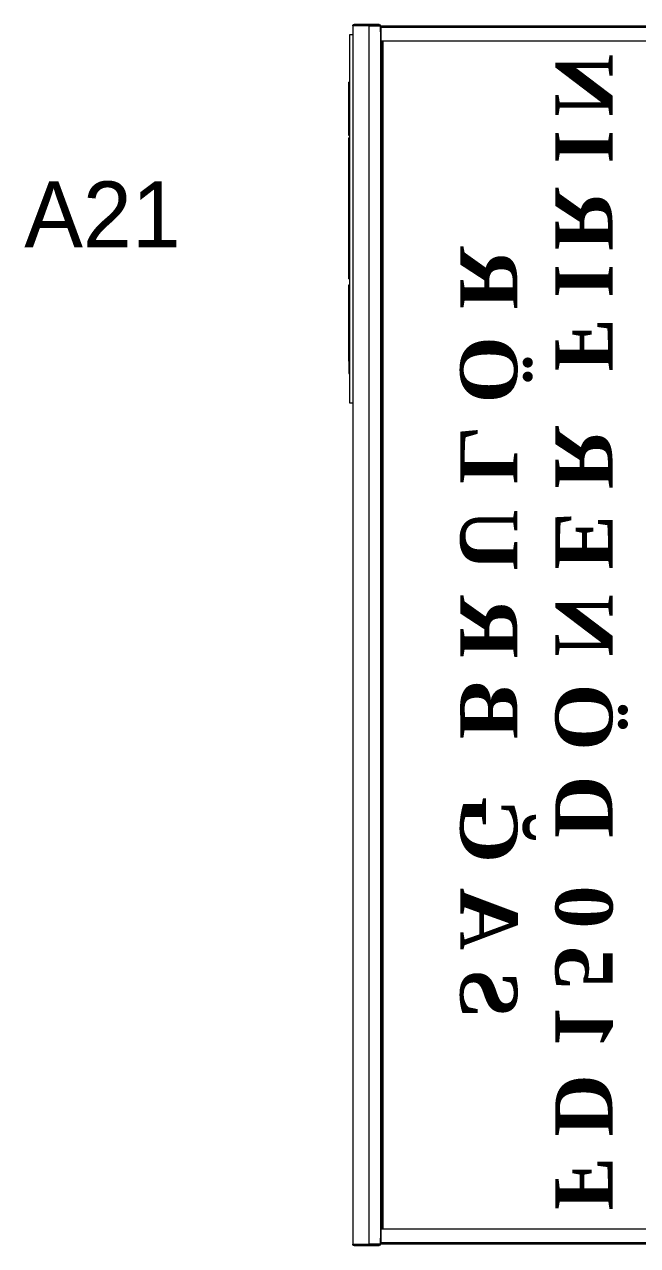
# Model space of a CAD drawing. Header units: millimetres. Extents: x 7703 to 14147, y -5820 to 95.
# Drawn here: x 12561.3 to 12641.9, y -3985.9 to -3825.5 of the extents above; entities that cross this region are included whole.
import ezdxf
from ezdxf.enums import TextEntityAlignment as Align

# ---------------------------------------------------------------- set-up
doc = ezdxf.new("R2010")
doc.units = ezdxf.units.MM
doc.styles.get("Standard").update_dxf_attribs({"font": 'stylu.ttf', "height": 10})
doc.styles.add('TAKSİM', font='GOTHIC.TTF', dxfattribs={"height": 20})

# ---------------------------------------------------------------- blocks, each defined once
blk = doc.blocks.new('FD-100 SAG')
at = {"color": 1, "linetype": 'Continuous', "lineweight": 15}
for p, q in [((3875.8, 1407.7), (3875.8, 1008.7)), ((3877.5, 1405.6), (3877.5, 1007.7)), ((5474, 1007.7), (5474, 1405.6)), ((5475.8, 1008.7), (5475.8, 1407.7)), ((3895.6, 1385.7), (3895.6, 1007.7)), ((5456, 1007.7), (5456, 1385.7)), ((3895.6, 1010.7), (5456, 1010.7)), ((3874, 1005.7), (3875, 1005.7)), ((3874, 990.7), (3874, 1005.7)), ((3875, 990.7), (3875, 1005.7)), ((3875.8, 1008.7), (3875.8, 1007.7)), ((3875.8, 1007.7), (3877.5, 1007.7)), ((3875.8, 1007.4), (3883.8, 1007.4)), ((3875.8, 1007.4), (3875.8, 1007.2)), ((3875.8, 1007.2), (3875.8, 991.9)), ((3886.8, 1007.2), (3875.8, 1007.2)), ((3895.6, 1007.7), (3877.5, 1007.7)), ((3877.5, 1007.4), (3877.5, 1007.7)), ((3883.8, 1007.2), (3883.8, 1007.4)), ((3886.6, 1007.2), (3886.6, 1007.7)), ((3886.8, 1007.2), (3886.8, 1007.7)), ((5464.8, 1007.2), (3886.8, 1007.2)), ((5456, 1008.9), (3895.6, 1008.9)), ((5474, 1007.7), (5456, 1007.7)), ((5464.8, 1007.7), (5464.8, 1007.2)), ((5475.8, 1007.2), (5464.8, 1007.2)), ((5465, 1007.2), (5465, 1007.7)), ((5467.7, 1007.4), (5475.8, 1007.4)), ((5467.7, 1007.2), (5467.7, 1007.4)), ((5474, 1007.7), (5475.8, 1007.7)), ((5474, 1007.4), (5474, 1007.7)), ((5475.8, 1007.7), (5475.8, 1008.7)), ((5475.8, 1007.4), (5475.8, 1007.2)), ((5475.8, 991.9), (5475.8, 1007.2)), ((5477.5, 1005.7), (5476.5, 1005.7)), ((5476.5, 1005.7), (5476.5, 990.7)), ((5477.5, 1005.7), (5477.5, 990.7)), ((3875, 990.7), (3874, 990.7)), ((3874, 972.6), (3874, 990.7)), ((3875, 972.6), (3875, 990.7)), ((5475.8, 991.9), (3875.8, 991.9)), ((3875.8, 970.9), (3875.8, 991.9)), ((5475.8, 991.9), (5475.8, 970.9)), ((5476.5, 990.7), (5477.5, 990.7)), ((5476.5, 990.7), (5476.5, 972.6)), ((5477.5, 990.7), (5477.5, 972.6)), ((3875, 972.6), (3874, 972.6)), ((5475.8, 970.9), (3875.8, 970.9)), ((4980.8, 966.7), (4980.8, 970.9)), ((5463.8, 966.7), (4980.8, 966.7)), ((5019, 966), (5019, 966.7)), ((5035, 966), (5019, 966)), ((5035.2, 966.7), (5035.2, 966)), ((5135.6, 966), (5135.6, 966.7)), ((5143.4, 966.7), (5143.4, 966)), ((5143.6, 966), (5143.4, 966)), ((5143.6, 966), (5143.6, 966.7)), ((5143.6, 966), (5160.4, 966)), ((5160.4, 966.7), (5160.4, 966)), ((5160.4, 966), (5198.3, 966)), ((5198.3, 966.7), (5198.3, 966)), ((5198.3, 966), (5201.5, 966)), ((5201.5, 966.7), (5201.5, 966)), ((5201.5, 966), (5203, 966)), ((5203, 966), (5203, 966.7)), ((5203, 966), (5206, 966)), ((5206, 966.7), (5206, 966)), ((5206, 966), (5219.5, 966)), ((5219.5, 966.7), (5219.5, 966)), ((5219.5, 966), (5229.8, 966)), ((5229.8, 966.7), (5229.8, 966)), ((5229.8, 966), (5250.4, 966)), ((5250.4, 966.7), (5250.4, 966)), ((5250.4, 966), (5265.2, 966)), ((5265.2, 966.7), (5265.2, 966)), ((5265.2, 966), (5285.8, 966)), ((5285.8, 966.7), (5285.8, 966)), ((5285.8, 966), (5308.4, 966)), ((5308.4, 966.7), (5308.4, 966)), ((5308.4, 966), (5325.8, 966)), ((5325.8, 966.7), (5325.8, 966)), ((5325.8, 966), (5327.4, 966)), ((5327.4, 966.7), (5327.4, 966)), ((5327.4, 966), (5327.9, 966)), ((5327.9, 966.7), (5327.9, 966)), ((5327.9, 966), (5328.7, 966)), ((5328.7, 966.7), (5328.7, 966)), ((5331.7, 966), (5331.7, 966.7)), ((5332.5, 966.7), (5332.5, 966)), ((5332.6, 966), (5332.6, 966.7)), ((5332.6, 966), (5349.4, 966)), ((5349.4, 966.7), (5349.4, 966)), ((5349.4, 966), (5364.8, 966)), ((5364.8, 966.7), (5364.8, 966)), ((5364.8, 966), (5381, 966)), ((5381, 966.7), (5381, 966)), ((5381, 966), (5401.5, 966)), ((5401.5, 966.7), (5401.5, 966)), ((5463.8, 970.9), (5463.8, 966.7)), ((5476.5, 972.6), (5477.5, 972.6))]:
    blk.add_line(p, q, dxfattribs=at)
at = {"color": 1, "linetype": 'Continuous', "lineweight": 15, "flags": 128}
for points in [[(3876.4, 1007.4), (3876.3, 1007.5), (3876.1, 1007.7)], [(5475.5, 1007.7), (5475.3, 1007.5), (5475.2, 1007.4)]]:
    blk.add_lwpolyline(points, dxfattribs=at)
at = {"color": 1, "linetype": 'Continuous', "lineweight": 15}
for centre, radius, start, end in [((3875.8, 1005.7), 1.74, 90, 180), ((3875.8, 1005.7), 0.737, 90, 180), ((5475.8, 1005.7), 1.74, 0, 90), ((5475.8, 1005.7), 0.737, 0, 90)]:
    blk.add_arc(centre, radius, start, end, dxfattribs=at)
for points, knots in [([(3874, 972.6), (3874.1, 972.3), (3874.3, 971.5), (3875, 971), (3875.6, 970.9), (3875.7, 970.9), (3875.8, 970.9)], [0, 0, 0, 0, 0.242469, 0.487203, 0.738356, 1, 1, 1, 1]), ([(3875, 972.6), (3875.1, 972.4), (3875.2, 972), (3875.7, 971.9), (3875.7, 971.9), (3875.8, 971.9)], [0, 0, 0, 0, 0.307233, 0.639908, 1, 1, 1, 1]), ([(5035.2, 966), (5035.4, 966), (5036.8, 966), (5039.4, 966), (5042.4, 966), (5045.5, 966), (5048.1, 966), (5051.6, 966), (5054.4, 966), (5057.4, 966), (5059.7, 966), (5062.9, 966), (5067, 966), (5072.3, 966), (5078.2, 966), (5084.9, 966), (5092.1, 966), (5098, 966), (5102.6, 966), (5105.9, 966), (5109.2, 966), (5113.4, 966), (5117.5, 966), (5121.4, 966), (5124.3, 966), (5127.1, 966), (5129.9, 966), (5132.7, 966), (5134.6, 966), (5135.6, 966)], [0, 0, 0, 0, 0.011638, 0.058197, 0.104759, 0.128035, 0.174604, 0.197882, 0.24446, 0.267739, 0.291019, 0.3143, 0.360908, 0.407532, 0.454171, 0.514186, 0.574194, 0.634168, 0.664088, 0.694005, 0.72392, 0.753833, 0.813698, 0.843607, 0.873514, 0.903422, 0.933328, 0.966651, 1, 1, 1, 1]), ([(5331.7, 966), (5331.7, 966), (5331.7, 966), (5331.9, 966), (5332.1, 966), (5332.3, 966), (5332.4, 966), (5332.5, 966)], [0, 0, 0, 0, 0.213376, 0.427546, 0.633009, 0.859604, 1, 1, 1, 1]), ([(5475.8, 971.9), (5475.8, 971.9), (5475.8, 971.9), (5476, 971.9), (5476.4, 972.1), (5476.5, 972.4), (5476.5, 972.6)], [0, 0, 0, 0, 0.254757, 0.500188, 0.714579, 1, 1, 1, 1]), ([(5475.8, 970.9), (5475.8, 970.9), (5475.8, 970.9), (5476.1, 970.9), (5476.5, 971), (5477, 971.3), (5477.4, 971.9), (5477.5, 972.4), (5477.5, 972.6)], [0, 0, 0, 0, 0.163012, 0.323313, 0.482504, 0.699835, 0.839492, 1, 1, 1, 1])]:
    blk.add_open_spline(points, degree=3, knots=knots, dxfattribs=at)
at = {"insert": (4695.7, 1312.3), "char_height": 2.5, "width": 1799.512, "attachment_point": 2}
blk.add_mtext('{\\fTimes New Roman|b1|i0|c162|p18;\\H30x;\\T1.4;FD150 DÖNER FIRIN \\PSAĞ BRULÖR}', dxfattribs=at)

msp = doc.modelspace()

# ---------------------------------------------------------------- block references
at = {"color": 1, "xscale": -0.1000000000021828, "yscale": 0.1000000000021828, "zscale": 0.1000000000021828, "rotation": 270}
msp.add_blockref('FD-100 SAG', (12507.35, -4373.3), dxfattribs=at)

# ---------------------------------------------------------------- texts
at = {"style": 'TAKSİM'}
msp.add_text('A21', height=8.64, dxfattribs=at).set_placement((12571.56, -3854.81), align=Align.CENTER)

doc.saveas('drawing.dxf')
